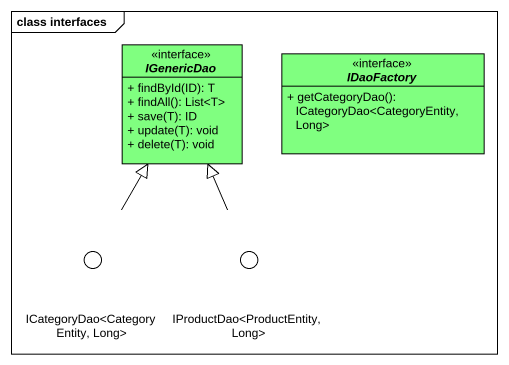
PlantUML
@startuml
mainframe class interfaces
allowmixing
hide circle
hide empty members
skinparam classAttributeIconSize 0
interface IGenericDao <<interface>> #80FF80 {
  + findById(ID): T
  + findAll(): List<T>
  + save(T): ID
  + update(T): void
  + delete(T): void
}
interface IDaoFactory <<interface>> #80FF80 {
  + getCategoryDao(): ICategoryDao<CategoryEntity, Long>
}
() "ICategoryDao<CategoryEntity, Long>" as ICategoryDao_CategoryEntity <<interface>> #80FF80
() "IProductDao<ProductEntity, Long>" as IProductDao_ProductEntity <<interface>> #80FF80
ICategoryDao_CategoryEntity -up-|> IGenericDao
IProductDao_ProductEntity -up-|> IGenericDao
@enduml
